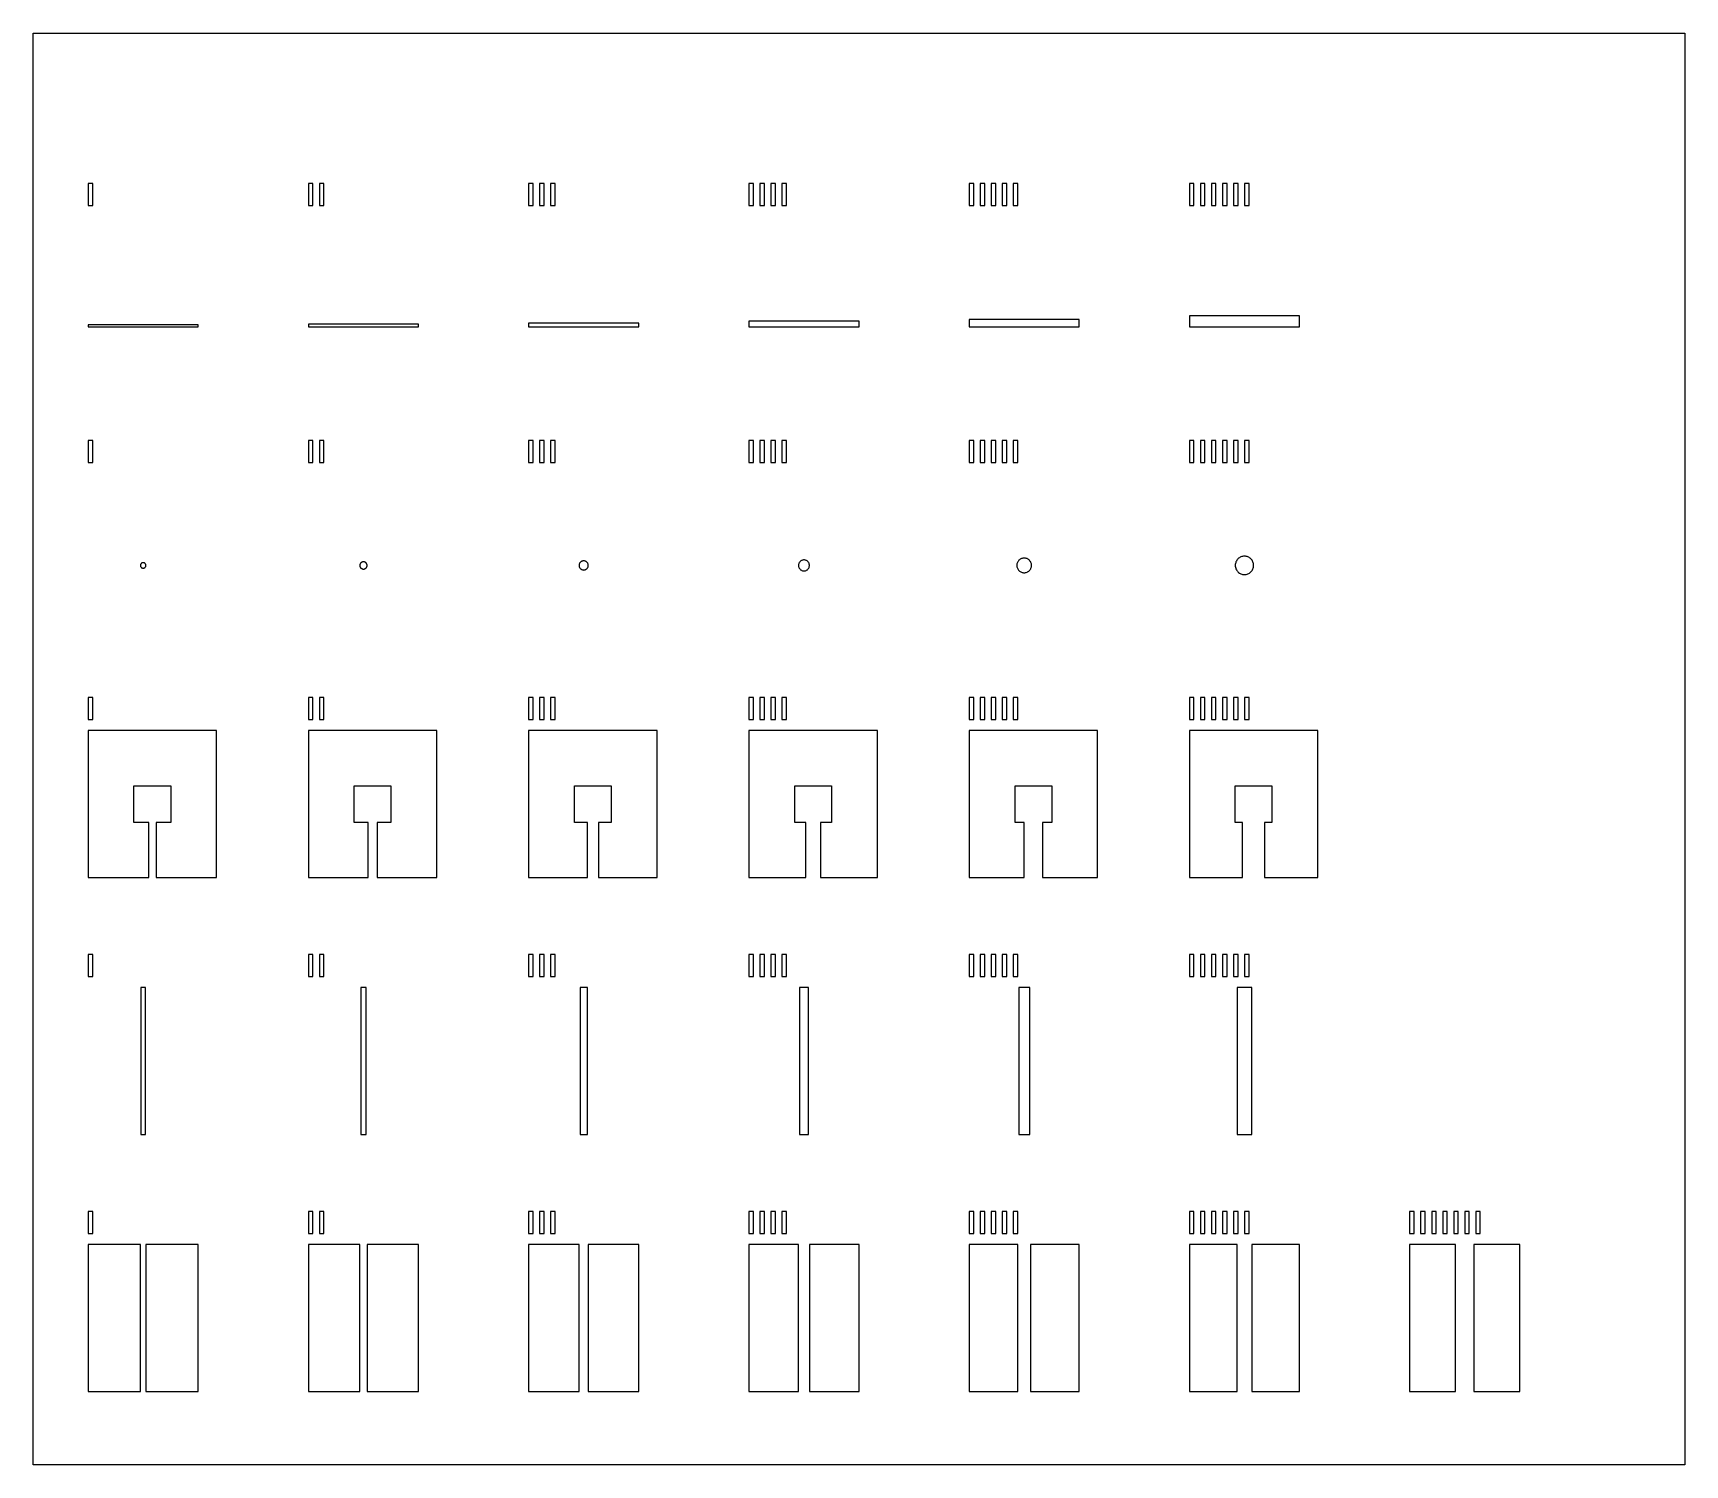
# Model space of a CAD drawing. Header units: millimetres. Extents: x 0 to 90, y 0 to 78.
import ezdxf

# ---------------------------------------------------------------- set-up
doc = ezdxf.new("R2010")
doc.units = ezdxf.units.MM
for name, color, linetype in [('CUT', 1, 'Continuous'), ('ENGRAVE', 3, 'Continuous'), ('HOLES', 5, 'Continuous')]:
    doc.layers.add(name, color=color, linetype=linetype)

msp = doc.modelspace()

# ---------------------------------------------------------------- linework, layer by layer
at = {"layer": 'CUT'}
msp.add_lwpolyline([(0, 78), (90, 78), (90, 0), (0, 0), (0, 78)], close=True, dxfattribs=at)
at = {"layer": 'ENGRAVE'}
for points in [[(3.25, 68.6), (3.25, 69.8), (3, 69.8), (3, 68.6), (3.25, 68.6)], [(15.25, 68.6), (15.25, 69.8), (15, 69.8), (15, 68.6), (15.25, 68.6)], [(15.85, 68.6), (15.85, 69.8), (15.6, 69.8), (15.6, 68.6), (15.85, 68.6)], [(27.25, 68.6), (27.25, 69.8), (27, 69.8), (27, 68.6), (27.25, 68.6)], [(27.85, 68.6), (27.85, 69.8), (27.6, 69.8), (27.6, 68.6), (27.85, 68.6)], [(28.45, 68.6), (28.45, 69.8), (28.2, 69.8), (28.2, 68.6), (28.45, 68.6)], [(39.25, 68.6), (39.25, 69.8), (39, 69.8), (39, 68.6), (39.25, 68.6)], [(39.85, 68.6), (39.85, 69.8), (39.6, 69.8), (39.6, 68.6), (39.85, 68.6)], [(40.45, 68.6), (40.45, 69.8), (40.2, 69.8), (40.2, 68.6), (40.45, 68.6)], [(41.05, 68.6), (41.05, 69.8), (40.8, 69.8), (40.8, 68.6), (41.05, 68.6)], [(51.25, 68.6), (51.25, 69.8), (51, 69.8), (51, 68.6), (51.25, 68.6)], [(51.85, 68.6), (51.85, 69.8), (51.6, 69.8), (51.6, 68.6), (51.85, 68.6)], [(52.45, 68.6), (52.45, 69.8), (52.2, 69.8), (52.2, 68.6), (52.45, 68.6)], [(53.05, 68.6), (53.05, 69.8), (52.8, 69.8), (52.8, 68.6), (53.05, 68.6)], [(53.65, 68.6), (53.65, 69.8), (53.4, 69.8), (53.4, 68.6), (53.65, 68.6)], [(63.25, 68.6), (63.25, 69.8), (63, 69.8), (63, 68.6), (63.25, 68.6)], [(63.85, 68.6), (63.85, 69.8), (63.6, 69.8), (63.6, 68.6), (63.85, 68.6)], [(64.45, 68.6), (64.45, 69.8), (64.2, 69.8), (64.2, 68.6), (64.45, 68.6)], [(65.05, 68.6), (65.05, 69.8), (64.8, 69.8), (64.8, 68.6), (65.05, 68.6)], [(65.65, 68.6), (65.65, 69.8), (65.4, 69.8), (65.4, 68.6), (65.65, 68.6)], [(66.25, 68.6), (66.25, 69.8), (66, 69.8), (66, 68.6), (66.25, 68.6)], [(9, 62), (9, 62.1), (3, 62.1), (3, 62), (9, 62)], [(21, 62), (21, 62.15), (15, 62.15), (15, 62), (21, 62)], [(33, 62), (33, 62.2), (27, 62.2), (27, 62), (33, 62)], [(45, 62), (45, 62.3), (39, 62.3), (39, 62), (45, 62)], [(57, 62), (57, 62.4), (51, 62.4), (51, 62), (57, 62)], [(69, 62), (69, 62.6), (63, 62.6), (63, 62), (69, 62)], [(3.25, 54.6), (3.25, 55.8), (3, 55.8), (3, 54.6), (3.25, 54.6)], [(15.25, 54.6), (15.25, 55.8), (15, 55.8), (15, 54.6), (15.25, 54.6)], [(15.85, 54.6), (15.85, 55.8), (15.6, 55.8), (15.6, 54.6), (15.85, 54.6)], [(27.25, 54.6), (27.25, 55.8), (27, 55.8), (27, 54.6), (27.25, 54.6)], [(27.85, 54.6), (27.85, 55.8), (27.6, 55.8), (27.6, 54.6), (27.85, 54.6)], [(28.45, 54.6), (28.45, 55.8), (28.2, 55.8), (28.2, 54.6), (28.45, 54.6)], [(39.25, 54.6), (39.25, 55.8), (39, 55.8), (39, 54.6), (39.25, 54.6)], [(39.85, 54.6), (39.85, 55.8), (39.6, 55.8), (39.6, 54.6), (39.85, 54.6)], [(40.45, 54.6), (40.45, 55.8), (40.2, 55.8), (40.2, 54.6), (40.45, 54.6)], [(41.05, 54.6), (41.05, 55.8), (40.8, 55.8), (40.8, 54.6), (41.05, 54.6)], [(51.25, 54.6), (51.25, 55.8), (51, 55.8), (51, 54.6), (51.25, 54.6)], [(51.85, 54.6), (51.85, 55.8), (51.6, 55.8), (51.6, 54.6), (51.85, 54.6)], [(52.45, 54.6), (52.45, 55.8), (52.2, 55.8), (52.2, 54.6), (52.45, 54.6)], [(53.05, 54.6), (53.05, 55.8), (52.8, 55.8), (52.8, 54.6), (53.05, 54.6)], [(53.65, 54.6), (53.65, 55.8), (53.4, 55.8), (53.4, 54.6), (53.65, 54.6)], [(63.25, 54.6), (63.25, 55.8), (63, 55.8), (63, 54.6), (63.25, 54.6)], [(63.85, 54.6), (63.85, 55.8), (63.6, 55.8), (63.6, 54.6), (63.85, 54.6)], [(64.45, 54.6), (64.45, 55.8), (64.2, 55.8), (64.2, 54.6), (64.45, 54.6)], [(65.05, 54.6), (65.05, 55.8), (64.8, 55.8), (64.8, 54.6), (65.05, 54.6)], [(65.65, 54.6), (65.65, 55.8), (65.4, 55.8), (65.4, 54.6), (65.65, 54.6)], [(66.25, 54.6), (66.25, 55.8), (66, 55.8), (66, 54.6), (66.25, 54.6)], [(3.25, 40.6), (3.25, 41.8), (3, 41.8), (3, 40.6), (3.25, 40.6)], [(15.25, 40.6), (15.25, 41.8), (15, 41.8), (15, 40.6), (15.25, 40.6)], [(15.85, 40.6), (15.85, 41.8), (15.6, 41.8), (15.6, 40.6), (15.85, 40.6)], [(27.25, 40.6), (27.25, 41.8), (27, 41.8), (27, 40.6), (27.25, 40.6)], [(27.85, 40.6), (27.85, 41.8), (27.6, 41.8), (27.6, 40.6), (27.85, 40.6)], [(28.45, 40.6), (28.45, 41.8), (28.2, 41.8), (28.2, 40.6), (28.45, 40.6)], [(39.25, 40.6), (39.25, 41.8), (39, 41.8), (39, 40.6), (39.25, 40.6)], [(39.85, 40.6), (39.85, 41.8), (39.6, 41.8), (39.6, 40.6), (39.85, 40.6)], [(40.45, 40.6), (40.45, 41.8), (40.2, 41.8), (40.2, 40.6), (40.45, 40.6)], [(41.05, 40.6), (41.05, 41.8), (40.8, 41.8), (40.8, 40.6), (41.05, 40.6)], [(51.25, 40.6), (51.25, 41.8), (51, 41.8), (51, 40.6), (51.25, 40.6)], [(51.85, 40.6), (51.85, 41.8), (51.6, 41.8), (51.6, 40.6), (51.85, 40.6)], [(52.45, 40.6), (52.45, 41.8), (52.2, 41.8), (52.2, 40.6), (52.45, 40.6)], [(53.05, 40.6), (53.05, 41.8), (52.8, 41.8), (52.8, 40.6), (53.05, 40.6)], [(53.65, 40.6), (53.65, 41.8), (53.4, 41.8), (53.4, 40.6), (53.65, 40.6)], [(63.25, 40.6), (63.25, 41.8), (63, 41.8), (63, 40.6), (63.25, 40.6)], [(63.85, 40.6), (63.85, 41.8), (63.6, 41.8), (63.6, 40.6), (63.85, 40.6)], [(64.45, 40.6), (64.45, 41.8), (64.2, 41.8), (64.2, 40.6), (64.45, 40.6)], [(65.05, 40.6), (65.05, 41.8), (64.8, 41.8), (64.8, 40.6), (65.05, 40.6)], [(65.65, 40.6), (65.65, 41.8), (65.4, 41.8), (65.4, 40.6), (65.65, 40.6)], [(66.25, 40.6), (66.25, 41.8), (66, 41.8), (66, 40.6), (66.25, 40.6)], [(3.25, 26.6), (3.25, 27.8), (3, 27.8), (3, 26.6), (3.25, 26.6)], [(15.25, 26.6), (15.25, 27.8), (15, 27.8), (15, 26.6), (15.25, 26.6)], [(15.85, 26.6), (15.85, 27.8), (15.6, 27.8), (15.6, 26.6), (15.85, 26.6)], [(27.25, 26.6), (27.25, 27.8), (27, 27.8), (27, 26.6), (27.25, 26.6)], [(27.85, 26.6), (27.85, 27.8), (27.6, 27.8), (27.6, 26.6), (27.85, 26.6)], [(28.45, 26.6), (28.45, 27.8), (28.2, 27.8), (28.2, 26.6), (28.45, 26.6)], [(39.25, 26.6), (39.25, 27.8), (39, 27.8), (39, 26.6), (39.25, 26.6)], [(39.85, 26.6), (39.85, 27.8), (39.6, 27.8), (39.6, 26.6), (39.85, 26.6)], [(40.45, 26.6), (40.45, 27.8), (40.2, 27.8), (40.2, 26.6), (40.45, 26.6)], [(41.05, 26.6), (41.05, 27.8), (40.8, 27.8), (40.8, 26.6), (41.05, 26.6)], [(51.25, 26.6), (51.25, 27.8), (51, 27.8), (51, 26.6), (51.25, 26.6)], [(51.85, 26.6), (51.85, 27.8), (51.6, 27.8), (51.6, 26.6), (51.85, 26.6)], [(52.45, 26.6), (52.45, 27.8), (52.2, 27.8), (52.2, 26.6), (52.45, 26.6)], [(53.05, 26.6), (53.05, 27.8), (52.8, 27.8), (52.8, 26.6), (53.05, 26.6)], [(53.65, 26.6), (53.65, 27.8), (53.4, 27.8), (53.4, 26.6), (53.65, 26.6)], [(63.25, 26.6), (63.25, 27.8), (63, 27.8), (63, 26.6), (63.25, 26.6)], [(63.85, 26.6), (63.85, 27.8), (63.6, 27.8), (63.6, 26.6), (63.85, 26.6)], [(64.45, 26.6), (64.45, 27.8), (64.2, 27.8), (64.2, 26.6), (64.45, 26.6)], [(65.05, 26.6), (65.05, 27.8), (64.8, 27.8), (64.8, 26.6), (65.05, 26.6)], [(65.65, 26.6), (65.65, 27.8), (65.4, 27.8), (65.4, 26.6), (65.65, 26.6)], [(66.25, 26.6), (66.25, 27.8), (66, 27.8), (66, 26.6), (66.25, 26.6)], [(3.25, 12.6), (3.25, 13.8), (3, 13.8), (3, 12.6), (3.25, 12.6)], [(15.25, 12.6), (15.25, 13.8), (15, 13.8), (15, 12.6), (15.25, 12.6)], [(15.85, 12.6), (15.85, 13.8), (15.6, 13.8), (15.6, 12.6), (15.85, 12.6)], [(27.25, 12.6), (27.25, 13.8), (27, 13.8), (27, 12.6), (27.25, 12.6)], [(27.85, 12.6), (27.85, 13.8), (27.6, 13.8), (27.6, 12.6), (27.85, 12.6)], [(28.45, 12.6), (28.45, 13.8), (28.2, 13.8), (28.2, 12.6), (28.45, 12.6)], [(39.25, 12.6), (39.25, 13.8), (39, 13.8), (39, 12.6), (39.25, 12.6)], [(39.85, 12.6), (39.85, 13.8), (39.6, 13.8), (39.6, 12.6), (39.85, 12.6)], [(40.45, 12.6), (40.45, 13.8), (40.2, 13.8), (40.2, 12.6), (40.45, 12.6)], [(41.05, 12.6), (41.05, 13.8), (40.8, 13.8), (40.8, 12.6), (41.05, 12.6)], [(51.25, 12.6), (51.25, 13.8), (51, 13.8), (51, 12.6), (51.25, 12.6)], [(51.85, 12.6), (51.85, 13.8), (51.6, 13.8), (51.6, 12.6), (51.85, 12.6)], [(52.45, 12.6), (52.45, 13.8), (52.2, 13.8), (52.2, 12.6), (52.45, 12.6)], [(53.05, 12.6), (53.05, 13.8), (52.8, 13.8), (52.8, 12.6), (53.05, 12.6)], [(53.65, 12.6), (53.65, 13.8), (53.4, 13.8), (53.4, 12.6), (53.65, 12.6)], [(63.25, 12.6), (63.25, 13.8), (63, 13.8), (63, 12.6), (63.25, 12.6)], [(63.85, 12.6), (63.85, 13.8), (63.6, 13.8), (63.6, 12.6), (63.85, 12.6)], [(64.45, 12.6), (64.45, 13.8), (64.2, 13.8), (64.2, 12.6), (64.45, 12.6)], [(65.05, 12.6), (65.05, 13.8), (64.8, 13.8), (64.8, 12.6), (65.05, 12.6)], [(65.65, 12.6), (65.65, 13.8), (65.4, 13.8), (65.4, 12.6), (65.65, 12.6)], [(66.25, 12.6), (66.25, 13.8), (66, 13.8), (66, 12.6), (66.25, 12.6)], [(75.25, 12.6), (75.25, 13.8), (75, 13.8), (75, 12.6), (75.25, 12.6)], [(75.85, 12.6), (75.85, 13.8), (75.6, 13.8), (75.6, 12.6), (75.85, 12.6)], [(76.45, 12.6), (76.45, 13.8), (76.2, 13.8), (76.2, 12.6), (76.45, 12.6)], [(77.05, 12.6), (77.05, 13.8), (76.8, 13.8), (76.8, 12.6), (77.05, 12.6)], [(77.65, 12.6), (77.65, 13.8), (77.4, 13.8), (77.4, 12.6), (77.65, 12.6)], [(78.25, 12.6), (78.25, 13.8), (78, 13.8), (78, 12.6), (78.25, 12.6)], [(78.85, 12.6), (78.85, 13.8), (78.6, 13.8), (78.6, 12.6), (78.85, 12.6)]]:
    msp.add_lwpolyline(points, close=True, dxfattribs=at)
at = {"layer": 'HOLES'}
for points in [[(66.498, 49.049), (66.49, 49.098), (66.478, 49.145), (66.462, 49.191), (66.441, 49.236), (66.416, 49.278), (66.387, 49.317), (66.354, 49.354), (66.317, 49.387), (66.278, 49.416), (66.236, 49.441), (66.191, 49.462), (66.145, 49.478), (66.098, 49.49), (66.049, 49.498), (66, 49.5), (65.951, 49.498), (65.902, 49.49), (65.855, 49.478), (65.809, 49.462), (65.764, 49.441), (65.722, 49.416), (65.683, 49.387), (65.646, 49.354), (65.613, 49.317), (65.584, 49.278), (65.559, 49.236), (65.538, 49.191), (65.522, 49.145), (65.51, 49.098), (65.502, 49.049), (65.5, 49), (65.502, 48.951), (65.51, 48.902), (65.522, 48.855), (65.538, 48.809), (65.559, 48.764), (65.584, 48.722), (65.613, 48.683), (65.646, 48.646), (65.683, 48.613), (65.722, 48.584), (65.764, 48.559), (65.809, 48.538), (65.855, 48.522), (65.902, 48.51), (65.951, 48.502), (66, 48.5), (66.049, 48.502), (66.098, 48.51), (66.145, 48.522), (66.191, 48.538), (66.236, 48.559), (66.278, 48.584), (66.317, 48.613), (66.354, 48.646), (66.387, 48.683), (66.416, 48.722), (66.441, 48.764), (66.462, 48.809), (66.478, 48.855), (66.49, 48.902), (66.498, 48.951), (66.5, 49), (66.498, 49.049)], [(6.149, 49.015), (6.147, 49.029), (6.144, 49.044), (6.139, 49.057), (6.132, 49.071), (6.125, 49.083), (6.116, 49.095), (6.106, 49.106), (6.095, 49.116), (6.083, 49.125), (6.071, 49.132), (6.057, 49.139), (6.044, 49.144), (6.029, 49.147), (6.015, 49.149), (6, 49.15), (5.985, 49.149), (5.971, 49.147), (5.956, 49.144), (5.943, 49.139), (5.929, 49.132), (5.917, 49.125), (5.905, 49.116), (5.894, 49.106), (5.884, 49.095), (5.875, 49.083), (5.868, 49.071), (5.861, 49.057), (5.856, 49.044), (5.853, 49.029), (5.851, 49.015), (5.85, 49), (5.851, 48.985), (5.853, 48.971), (5.856, 48.956), (5.861, 48.943), (5.868, 48.929), (5.875, 48.917), (5.884, 48.905), (5.894, 48.894), (5.905, 48.884), (5.917, 48.875), (5.929, 48.868), (5.943, 48.861), (5.956, 48.856), (5.971, 48.853), (5.985, 48.851), (6, 48.85), (6.015, 48.851), (6.029, 48.853), (6.044, 48.856), (6.057, 48.861), (6.071, 48.868), (6.083, 48.875), (6.095, 48.884), (6.106, 48.894), (6.116, 48.905), (6.125, 48.917), (6.132, 48.929), (6.139, 48.943), (6.144, 48.956), (6.147, 48.971), (6.149, 48.985), (6.15, 49), (6.149, 49.015)], [(18.199, 49.02), (18.196, 49.039), (18.191, 49.058), (18.185, 49.077), (18.176, 49.094), (18.166, 49.111), (18.155, 49.127), (18.141, 49.141), (18.127, 49.155), (18.111, 49.166), (18.094, 49.176), (18.077, 49.185), (18.058, 49.191), (18.039, 49.196), (18.02, 49.199), (18, 49.2), (17.98, 49.199), (17.961, 49.196), (17.942, 49.191), (17.923, 49.185), (17.906, 49.176), (17.889, 49.166), (17.873, 49.155), (17.859, 49.141), (17.845, 49.127), (17.834, 49.111), (17.824, 49.094), (17.815, 49.077), (17.809, 49.058), (17.804, 49.039), (17.801, 49.02), (17.8, 49), (17.801, 48.98), (17.804, 48.961), (17.809, 48.942), (17.815, 48.923), (17.824, 48.906), (17.834, 48.889), (17.845, 48.873), (17.859, 48.859), (17.873, 48.845), (17.889, 48.834), (17.906, 48.824), (17.923, 48.815), (17.942, 48.809), (17.961, 48.804), (17.98, 48.801), (18, 48.8), (18.02, 48.801), (18.039, 48.804), (18.058, 48.809), (18.077, 48.815), (18.094, 48.824), (18.111, 48.834), (18.127, 48.845), (18.141, 48.859), (18.155, 48.873), (18.166, 48.889), (18.176, 48.906), (18.185, 48.923), (18.191, 48.942), (18.196, 48.961), (18.199, 48.98), (18.2, 49), (18.199, 49.02)], [(30.245, 49.049), (30.239, 49.073), (30.231, 49.096), (30.22, 49.118), (30.208, 49.139), (30.193, 49.159), (30.177, 49.177), (30.159, 49.193), (30.139, 49.208), (30.118, 49.22), (30.096, 49.231), (30.073, 49.239), (30.049, 49.245), (30.025, 49.249), (30, 49.25), (29.975, 49.249), (29.951, 49.245), (29.927, 49.239), (29.904, 49.231), (29.882, 49.22), (29.861, 49.208), (29.841, 49.193), (29.823, 49.177), (29.807, 49.159), (29.792, 49.139), (29.78, 49.118), (29.769, 49.096), (29.761, 49.073), (29.755, 49.049), (29.751, 49.025), (29.75, 49), (29.751, 48.975), (29.755, 48.951), (29.761, 48.927), (29.769, 48.904), (29.78, 48.882), (29.792, 48.861), (29.807, 48.841), (29.823, 48.823), (29.841, 48.807), (29.861, 48.792), (29.882, 48.78), (29.904, 48.769), (29.927, 48.761), (29.951, 48.755), (29.975, 48.751), (30, 48.75), (30.025, 48.751), (30.049, 48.755), (30.073, 48.761), (30.096, 48.769), (30.118, 48.78), (30.139, 48.792), (30.159, 48.807), (30.177, 48.823), (30.193, 48.841), (30.208, 48.861), (30.22, 48.882), (30.231, 48.904), (30.239, 48.927), (30.245, 48.951), (30.249, 48.975), (30.25, 49), (30.249, 49.025), (30.245, 49.049)], [(42.299, 49.029), (42.294, 49.059), (42.287, 49.087), (42.277, 49.115), (42.265, 49.141), (42.249, 49.167), (42.232, 49.19), (42.212, 49.212), (42.19, 49.232), (42.167, 49.249), (42.141, 49.265), (42.115, 49.277), (42.087, 49.287), (42.059, 49.294), (42.029, 49.299), (42, 49.3), (41.971, 49.299), (41.941, 49.294), (41.913, 49.287), (41.885, 49.277), (41.859, 49.265), (41.833, 49.249), (41.81, 49.232), (41.788, 49.212), (41.768, 49.19), (41.751, 49.167), (41.735, 49.141), (41.723, 49.115), (41.713, 49.087), (41.706, 49.059), (41.701, 49.029), (41.7, 49), (41.701, 48.971), (41.706, 48.941), (41.713, 48.913), (41.723, 48.885), (41.735, 48.859), (41.751, 48.833), (41.768, 48.81), (41.788, 48.788), (41.81, 48.768), (41.833, 48.751), (41.859, 48.735), (41.885, 48.723), (41.913, 48.713), (41.941, 48.706), (41.971, 48.701), (42, 48.7), (42.029, 48.701), (42.059, 48.706), (42.087, 48.713), (42.115, 48.723), (42.141, 48.735), (42.167, 48.751), (42.19, 48.768), (42.212, 48.788), (42.232, 48.81), (42.249, 48.833), (42.265, 48.859), (42.277, 48.885), (42.287, 48.913), (42.294, 48.941), (42.299, 48.971), (42.3, 49), (42.299, 49.029)], [(54.398, 49.039), (54.392, 49.078), (54.383, 49.116), (54.37, 49.153), (54.353, 49.189), (54.333, 49.222), (54.309, 49.254), (54.283, 49.283), (54.254, 49.309), (54.222, 49.333), (54.189, 49.353), (54.153, 49.37), (54.116, 49.383), (54.078, 49.392), (54.039, 49.398), (54, 49.4), (53.961, 49.398), (53.922, 49.392), (53.884, 49.383), (53.847, 49.37), (53.811, 49.353), (53.778, 49.333), (53.746, 49.309), (53.717, 49.283), (53.691, 49.254), (53.667, 49.222), (53.647, 49.189), (53.63, 49.153), (53.617, 49.116), (53.608, 49.078), (53.602, 49.039), (53.6, 49), (53.602, 48.961), (53.608, 48.922), (53.617, 48.884), (53.63, 48.847), (53.647, 48.811), (53.667, 48.778), (53.691, 48.746), (53.717, 48.717), (53.746, 48.691), (53.778, 48.667), (53.811, 48.647), (53.847, 48.63), (53.884, 48.617), (53.922, 48.608), (53.961, 48.602), (54, 48.6), (54.039, 48.602), (54.078, 48.608), (54.116, 48.617), (54.153, 48.63), (54.189, 48.647), (54.222, 48.667), (54.254, 48.691), (54.283, 48.717), (54.309, 48.746), (54.333, 48.778), (54.353, 48.811), (54.37, 48.847), (54.383, 48.884), (54.392, 48.922), (54.398, 48.961), (54.4, 49), (54.398, 49.039)], [(6.3, 35), (5.5, 35), (5.5, 37), (7.5, 37), (7.5, 35), (6.7, 35), (6.7, 32), (10, 32), (10, 40), (3, 40), (3, 32), (6.3, 32), (6.3, 35)], [(17.5, 37), (19.5, 37), (19.5, 35), (18.75, 35), (18.75, 32), (22, 32), (22, 40), (15, 40), (15, 32), (18.25, 32), (18.25, 35), (17.5, 35), (17.5, 37)], [(29.5, 37), (31.5, 37), (31.5, 35), (30.8, 35), (30.8, 32), (34, 32), (34, 40), (27, 40), (27, 32), (30.2, 32), (30.2, 35), (29.5, 35), (29.5, 37)], [(46, 32), (46, 40), (39, 40), (39, 32), (42.1, 32), (42.1, 35), (41.5, 35), (41.5, 37), (43.5, 37), (43.5, 35), (42.9, 35), (42.9, 32), (46, 32)], [(58, 32), (58, 40), (51, 40), (51, 32), (54, 32), (54, 35), (53.5, 35), (53.5, 37), (55.5, 37), (55.5, 35), (55, 35), (55, 32), (58, 32)], [(65.5, 37), (67.5, 37), (67.5, 35), (67.1, 35), (67.1, 32), (70, 32), (70, 40), (63, 40), (63, 32), (65.9, 32), (65.9, 35), (65.5, 35), (65.5, 37)], [(5.875, 26), (5.875, 18), (6.125, 18), (6.125, 26), (5.875, 26)], [(18.15, 26), (17.85, 26), (17.85, 18), (18.15, 18), (18.15, 26)], [(30.2, 26), (29.8, 26), (29.8, 18), (30.2, 18), (30.2, 26)], [(41.75, 26), (41.75, 18), (42.25, 18), (42.25, 26), (41.75, 26)], [(54.3, 26), (53.7, 26), (53.7, 18), (54.3, 18), (54.3, 26)], [(65.6, 26), (65.6, 18), (66.4, 18), (66.4, 26), (65.6, 26)], [(5.85, 12), (3, 12), (3, 4), (5.85, 4), (5.85, 12)], [(6.15, 4), (9, 4), (9, 12), (6.15, 12), (6.15, 4)], [(17.8, 12), (15, 12), (15, 4), (17.8, 4), (17.8, 12)], [(18.2, 4), (21, 4), (21, 12), (18.2, 12), (18.2, 4)], [(29.75, 12), (27, 12), (27, 4), (29.75, 4), (29.75, 12)], [(30.25, 4), (33, 4), (33, 12), (30.25, 12), (30.25, 4)], [(41.7, 12), (39, 12), (39, 4), (41.7, 4), (41.7, 12)], [(42.3, 4), (45, 4), (45, 12), (42.3, 12), (42.3, 4)], [(51, 12), (51, 4), (53.65, 4), (53.65, 12), (51, 12)], [(57, 4), (57, 12), (54.35, 12), (54.35, 4), (57, 4)], [(63, 12), (63, 4), (65.6, 4), (65.6, 12), (63, 12)], [(69, 4), (69, 12), (66.4, 12), (66.4, 4), (69, 4)], [(75, 12), (75, 4), (77.5, 4), (77.5, 12), (75, 12)], [(81, 4), (81, 12), (78.5, 12), (78.5, 4), (81, 4)]]:
    msp.add_lwpolyline(points, close=True, dxfattribs=at)

doc.saveas('drawing.dxf')
